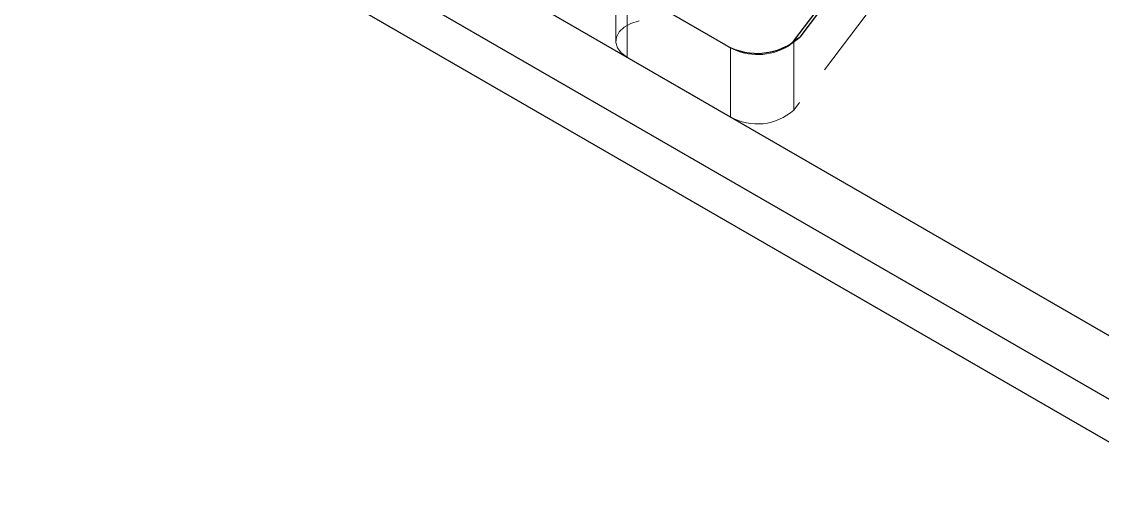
# Model space of a CAD drawing. Header units: millimetres. Extents: x 0 to 420, y 0 to 298.
# Drawn here: x 369.4 to 386, y 240.25 to 247.34 of the extents above; entities that cross this region are included whole.
import ezdxf

# ---------------------------------------------------------------- set-up
doc = ezdxf.new("R2010")
doc.units = ezdxf.units.MM
doc.linetypes.add('HIDDEN', pattern=[1.905, 1.27, -0.635])

msp = doc.modelspace()

# ---------------------------------------------------------------- linework, layer by layer
at = {"color": 7, "linetype": 'Continuous', "lineweight": 25}
for p, q in [((363.460314, 255.589112), (387.624885, 241.639202)), ((387.200621, 240.904355), (362.581433, 255.11671)), ((362.734727, 254.374983), (387.200621, 240.251123)), ((381.257125, 247.044473), (382.495484, 248.674421)), ((382.587062, 248.732887), (381.348704, 247.10294)), ((380.212677, 246.979509), (378.627579, 247.894567)), ((381.257125, 247.044473), (381.348704, 247.10294))]:
    msp.add_line(p, q, dxfattribs=at)
at = {"color": 7, "linetype": 'HIDDEN', "lineweight": 18}
for p, q in [((378.522553, 248.098656), (378.522553, 247.037153)), ((378.698289, 247.853734), (380.283388, 246.938675)), ((378.698289, 247.853734), (378.698289, 246.79223)), ((382.495484, 247.612917), (381.257125, 245.98297)), ((380.283388, 246.938675), (380.212677, 246.979509)), ((381.131985, 246.938715), (381.202707, 246.979556)), ((381.257125, 247.044473), (381.257125, 245.98297)), ((380.283388, 246.938675), (380.283388, 245.877172)), ((378.698289, 246.79223), (380.283388, 245.877172))]:
    msp.add_line(p, q, dxfattribs=at)
at = {"color": 7, "linetype": 'HIDDEN', "lineweight": 18, "flags": 128}
msp.add_lwpolyline([(378.698289, 246.79223), (378.608713, 246.858316), (378.549295, 246.934898), (378.523522, 247.017481), (378.532906, 247.101219), (378.576897, 247.181197), (378.652913, 247.25272), (378.756493, 247.311592), (378.881556, 247.354357)], dxfattribs=at)
at = {"color": 7, "linetype": 'Continuous', "lineweight": 25, "flags": 128}
msp.add_lwpolyline([(381.164617, 246.959135), (381.183046, 246.972275), (381.257125, 247.044473)], dxfattribs=at)
at = {"color": 7, "linetype": 'Continuous', "lineweight": 25}
msp.add_arc((380.694892, 247.830894), 0.978461, 240.4732743, 311.9286096, dxfattribs=at)
at = {"color": 7, "linetype": 'HIDDEN', "lineweight": 18}
for centre, radius, start, end in [((380.705874, 247.729736), 0.896811, 241.8944418, 300.7656141), ((380.696715, 246.606931), 0.838681, 240.4732743, 311.9286096)]:
    msp.add_arc(centre, radius, start, end, dxfattribs=at)
at = {"color": 7, "linetype": 'Continuous', "lineweight": 25}
msp.add_open_spline([(384.324126, 252.672841), (384.371787, 252.324552), (384.46608, 251.63548), (384.821191, 250.591762), (385.325376, 249.55749), (386.000307, 248.527911), (386.803325, 247.532534), (387.460238, 246.892414), (387.77891, 246.581888)], degree=3, knots=[0, 0, 0, 0, 0.17010303, 0.336539732, 0.5058346186, 0.672532546, 0.8411437066, 1, 1, 1, 1], dxfattribs=at)

doc.saveas('drawing.dxf')
